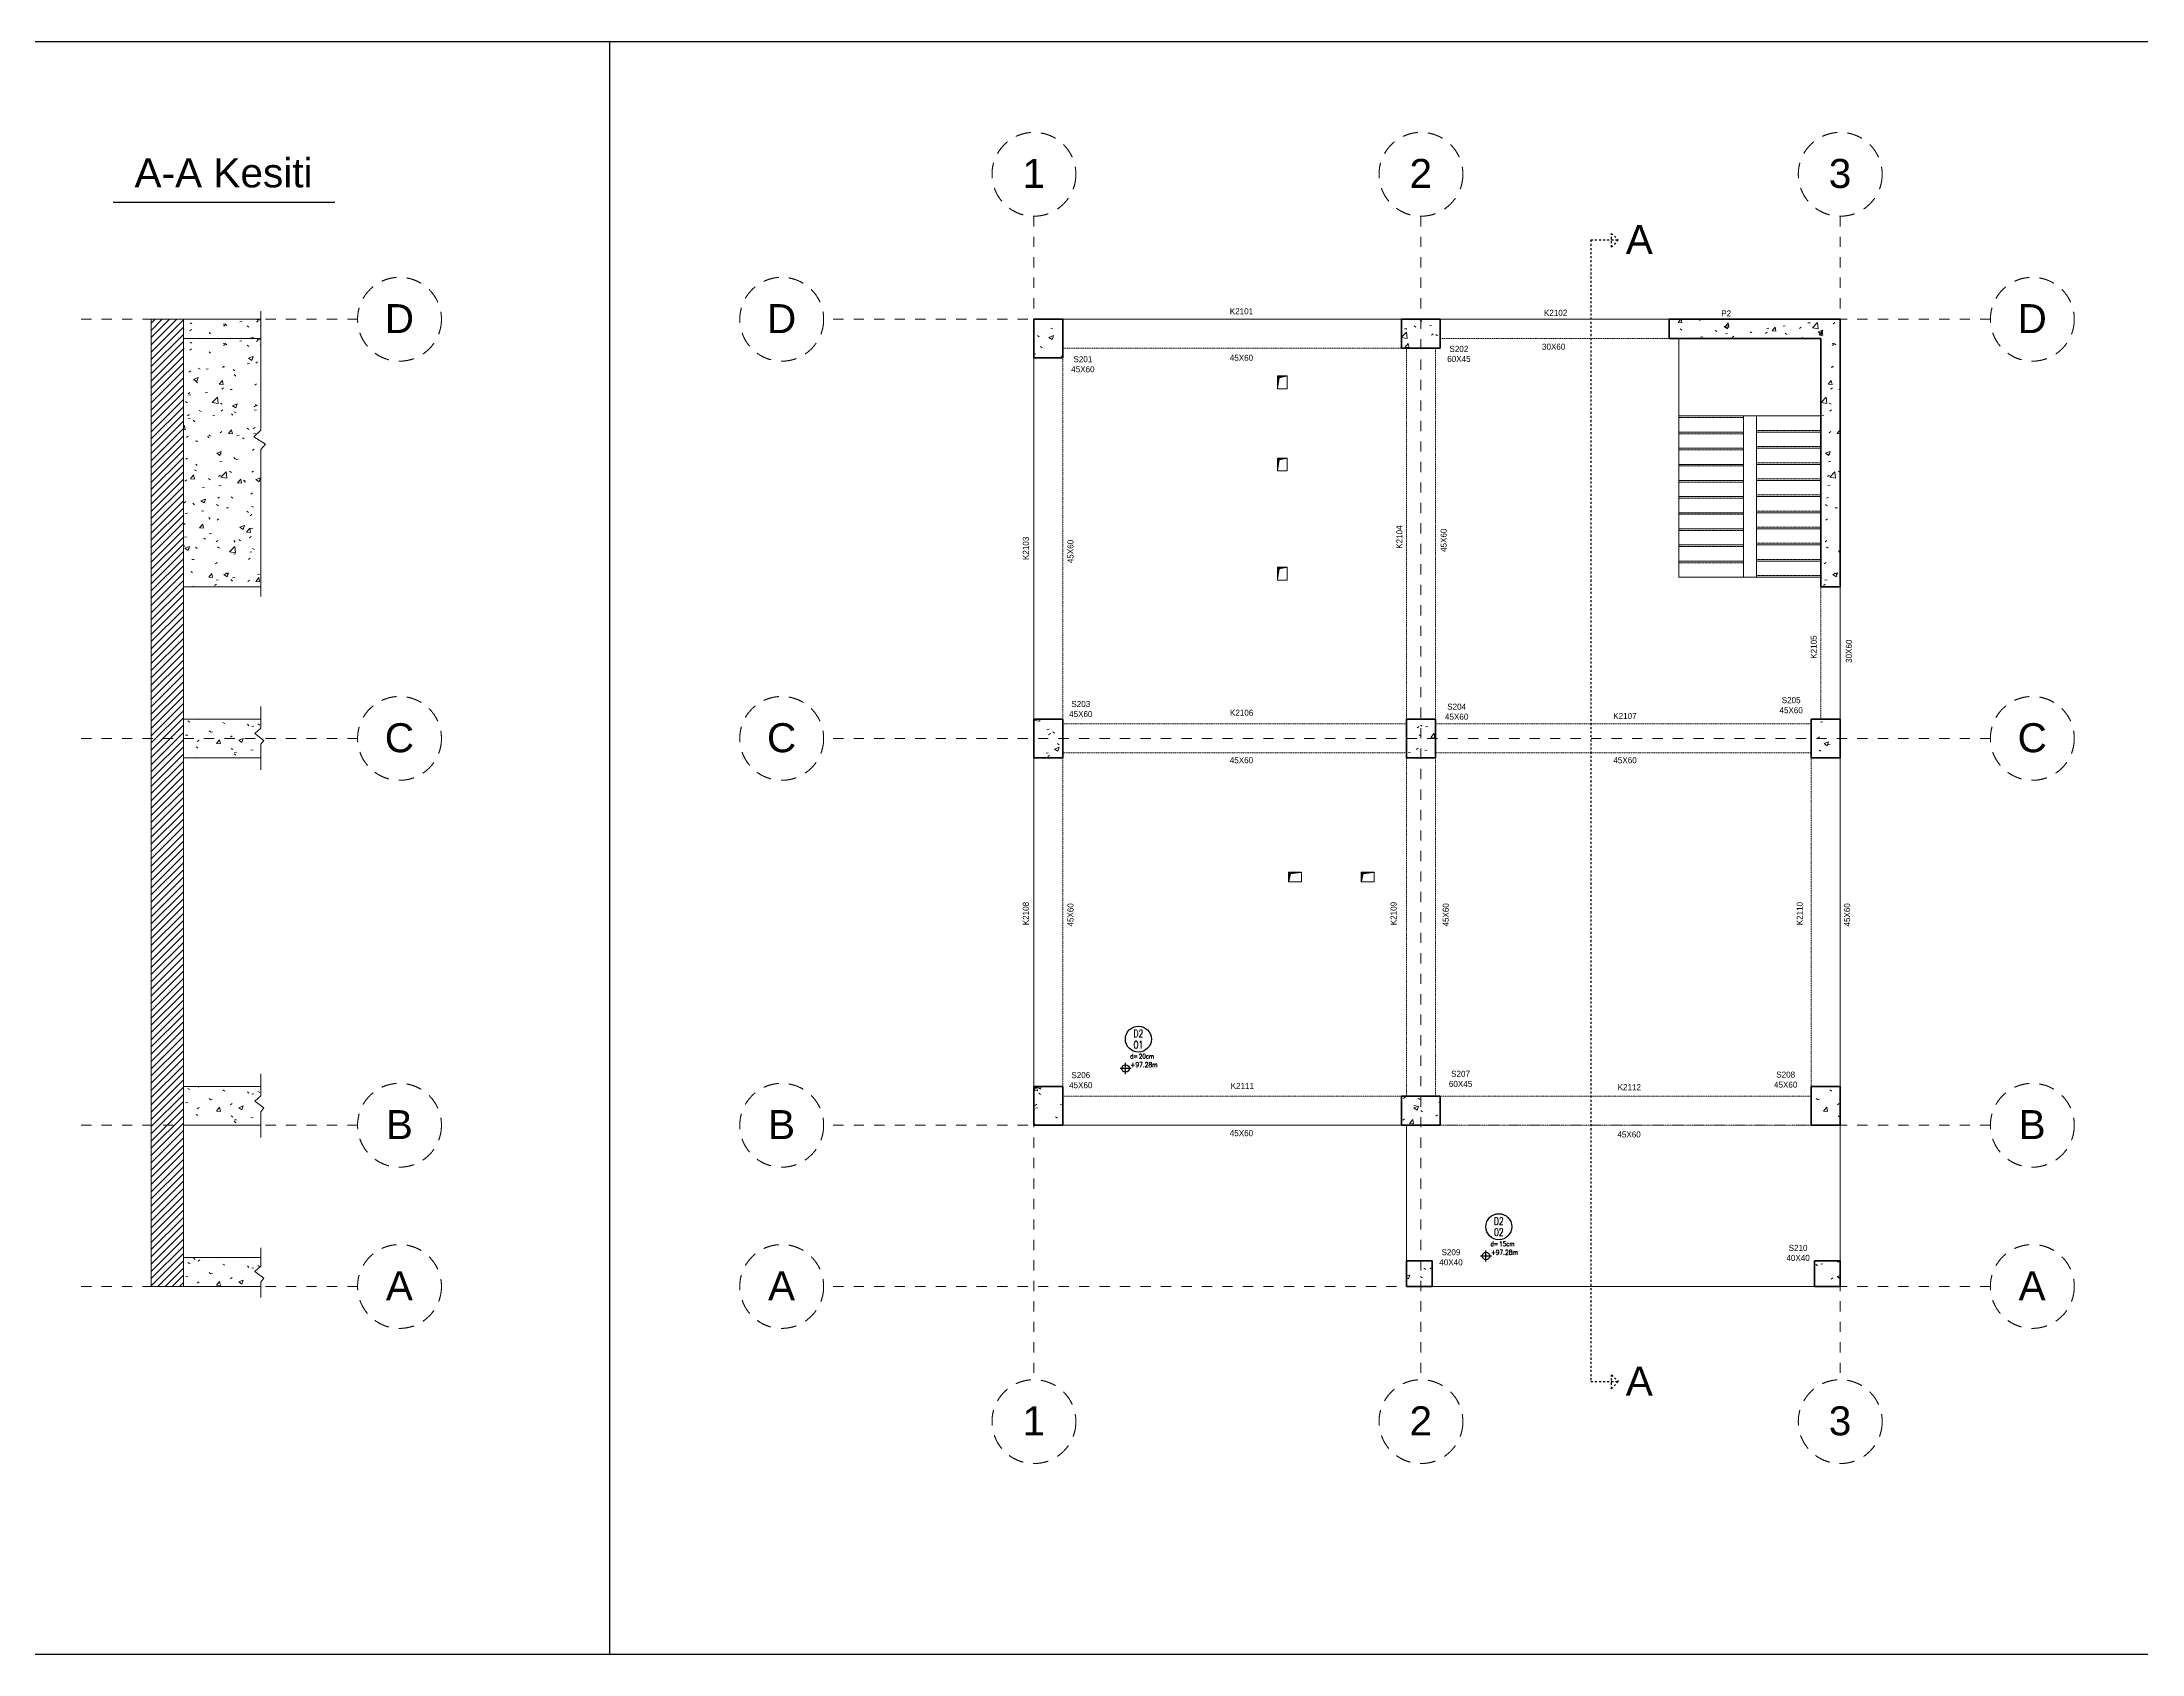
# Model space of a CAD drawing. Header units: millimetres. Extents: x -100143 to 4857, y -11822 to 13178.
# Drawn here: x -73940 to -41384, y -11822 to 13178 of the extents above; entities that cross this region are included whole.
import ezdxf
from ezdxf.enums import TextEntityAlignment as Align

# ---------------------------------------------------------------- set-up
doc = ezdxf.new("R2010")
doc.units = ezdxf.units.MM
doc.linetypes.add('Dash', pattern=[6.35, 3.175, -3.175])
doc.linetypes.add('Overhead', pattern=[3.96875, 2.38125, -1.5875])
for name, color, linetype, lineweight in [('A-FLOR', 30, 'Continuous', 9), ('A-WALL', 113, 'Continuous', 18), ('A-WALL-PATT', 111, 'Continuous', 35), ('S-BEAM-HDLN', 1, 'Dash', 9), ('S-COLS', 52, 'Continuous', 9), ('S-ER-DOSEME-NO', 3, 'Continuous', 30), ('S-ER-KOT-ISARETI-PLAN', 3, 'Continuous', 30), ('S-ER-TARAMA', 7, 'Continuous', 20), ('S-GRID', 1, 'Overhead', 9), ('S-GRID-IDEN', 1, 'Overhead', 0), ('S-STRS', 31, 'Continuous', 9)]:
    doc.layers.add(name, color=color, linetype=linetype, lineweight=lineweight)
doc.styles.add('Arial', font='arial.ttf', dxfattribs={"height": 450})
doc.styles.add('S-ER-DOSEME-KALINLIGI', font='simplxtw-erd.shx', dxfattribs={"width": 0.75})
doc.styles.add('S-ER-DOSEME-NO', font='simplxtw-erd.shx', dxfattribs={"width": 0.75})
doc.styles.add('S-ER-DOSEME-TIPI', font='simplxtw-erd.shx', dxfattribs={"width": 0.75})
doc.styles.add('S-ER-KOT-ISARETI-PLAN', font='simplxtw-erd.shx', dxfattribs={"width": 0.75})
pattern_1 = [(50, (-43382.95, 99.7), (728.737, -63.756), [76.2, -838.2]), (355, (-43382.95, 99.7), (-140.972, 764.228), [60.96, -670.56]), (100.451, (-43322.2, 94.4), (587.77, 700.467), [64.76, -712.36]), (46.184, (-43382.95, 302.9), (1084.316, -168.17), [114.3, -1257.3]), (96.636, (-43292.6, 288.9), (949.61, 989.71), [97.14, -1068.54]), (351.184, (-43383, 302.9), (949.62, 989.7), [91.44, -1005.84]), (21, (-43281.35, 252.1), (606.458, -409.06), [76.2, -838.2]), (326, (-43281.35, 252.1), (247.208, 736.753), [60.96, -670.56]), (71.451, (-43230.8, 218), (853.668, 327.685), [64.76, -712.36]), (37.5, (-43382.95, 99.7), (12.3547, 338.22), [33.528, -628.904, 33.528, -647.192, -673.1]), (37.5, (-43382.95, 99.7), (12.3547, 338.22), [-1343.152, 33.528, -639.572]), (7.5, (-43382.95, 99.7), (267.279, 400.722), [33.528, -354.584, 33.528, -613.664, -256.54]), (7.5, (-43382.95, 99.7), (267.279, 400.722), [-1035.304, 33.528, -223.012]), (327.5, (-43609.52, 99.7), (542.3633, -22.9153), [33.528, -220.472, 33.528, -758.952, -1051.56]), (327.5, (-43609.52, 99.7), (542.3633, -22.9153), [-1046.48, 33.528, -1018.032]), (317.5, (-43711.1, 99.7), (592.517, 101.707), [33.528, -296.672, 33.528, -492.76, -746.76]), (317.5, (-43711.1, 99.7), (592.517, 101.707), [-856.488, 33.528, -713.232])]

# ---------------------------------------------------------------- blocks, each defined once
blk = doc.blocks.new('Grid - M_Grid Head - Circle-11575-1_ Kat')
at = {"layer": 'S-GRID-IDEN'}
blk.add_circle((0, 0), 6.5, dxfattribs=at)
blk = doc.blocks.new('S-ER-DOSEME-NO')
at = {"layer": 'Defpoints'}
blk.add_point((0, 0), dxfattribs=at)
at = {"layer": 'S-ER-DOSEME-NO', "color": 3, "lineweight": 30}
blk.add_circle((17, -17), 7, dxfattribs=at)
at = {"layer": 'S-ER-DOSEME-NO', "color": 3, "lineweight": 30, "style": 'S-ER-DOSEME-KALINLIGI', "width": 0.75}
blk.add_text('d=', height=2.5, dxfattribs=at).set_placement((16.75, -25), align=Align.TOP_RIGHT)
at = {"layer": 'S-ER-DOSEME-NO', "width": 0.75}
for tag, style, p in [('DOSEMETIPI', 'S-ER-DOSEME-TIPI', (17, -14)), ('DOSEMENO', 'S-ER-DOSEME-NO', (17, -20))]:
    blk.add_attdef(tag, text='', height=4, dxfattribs=dict(at, style=style)).set_placement(p, align=Align.MIDDLE_CENTER)
at = {"layer": 'S-ER-DOSEME-NO', "color": 3, "lineweight": 30, "style": 'S-ER-DOSEME-KALINLIGI', "width": 0.75}
blk.add_attdef('DOSEMEKALINLIGI', text='', height=2.5, dxfattribs=at).set_placement((17.25, -25), align=Align.TOP_LEFT)
blk = doc.blocks.new('S-ER-KOT-ISARETI-PLAN')
at = {"layer": 'S-ER-KOT-ISARETI-PLAN'}
for p, q in [((2.25, 0), (-2.25, 0)), ((0, -2.25), (0, 2.25))]:
    blk.add_line(p, q, dxfattribs=at)
blk.add_circle((0, 0), 1.5, dxfattribs=at)
at = {"layer": 'S-ER-KOT-ISARETI-PLAN', "style": 'S-ER-KOT-ISARETI-PLAN', "width": 0.75}
blk.add_attdef('PLANKOT', (2, 0.5), '', height=2, dxfattribs=at)

msp = doc.modelspace()

# ---------------------------------------------------------------- hatches: boundary and pattern name
at = {"ltscale": 50}
h = msp.add_hatch(color=256, dxfattribs=at)
h.dxf.hatch_style = 1
h.paths.add_polyline_path([(-54644, 7994), (-54784, 7994), (-54784, 7806), (-54759, 7970)])
h = msp.add_hatch(color=256, dxfattribs=at)
h.dxf.hatch_style = 1
h.paths.add_polyline_path([(-54644, 6720), (-54784, 6720), (-54784, 6532), (-54759, 6696)])
h = msp.add_hatch(color=256, dxfattribs=at)
h.dxf.hatch_style = 1
h.paths.add_polyline_path([(-54644, 5029), (-54784, 5029), (-54784, 4841), (-54759, 5005)])
h = msp.add_hatch(color=256, dxfattribs=at)
h.dxf.hatch_style = 1
h.paths.add_polyline_path([(-54612, 160), (-54587, 275), (-54422, 299), (-54612, 299)])
h = msp.add_hatch(color=256, dxfattribs=at)
h.dxf.hatch_style = 1
h.paths.add_polyline_path([(-53484, 158), (-53459, 275), (-53291, 299), (-53484, 299)])
at = {"layer": 'A-FLOR', "lineweight": 9}
h = msp.add_hatch(dxfattribs=at)
h.set_pattern_fill('ANSI31', color=256, scale=25, style=0)
h.set_pattern_definition([(45, (-78382.95, 99.71), (-56.1266, 56.1266), [])])
h.paths.add_polyline_path([(-71747, -6122), (-71747, 8878), (-72247, 8878), (-72247, -6122)])
at = {"layer": 'A-WALL-PATT', "lineweight": 9}
h = msp.add_hatch(dxfattribs=at)
h.set_pattern_fill('FP_2', color=256, style=0, pattern_type=2)
h.set_pattern_definition([(50, (-68323.9, 399.7), (728.737, -63.756), [76.2, -838.2]), (355, (-68323.9, 399.7), (-140.97, 764.23), [60.96, -670.56]), (100.451, (-68263.2, 394.4), (587.77, 700.467), [64.76, -712.36]), (46.184, (-68323.9, 602.9), (1084.32, -168.17), [114.3, -1257.3]), (96.636, (-68233.5, 588.9), (949.61, 989.71), [97.14, -1068.54]), (351.184, (-68323.9, 602.9), (949.62, 989.7), [91.44, -1005.84]), (21, (-68222.3, 552.1), (606.458, -409.06), [76.2, -838.2]), (326, (-68222.3, 552.1), (247.21, 736.75), [60.96, -670.56]), (71.451, (-68171.8, 518), (853.67, 327.685), [64.76, -712.36]), (37.5, (-68323.9, 399.7), (12.355, 338.22), [33.528, -628.904, 33.528, -647.192, -673.1]), (37.5, (-68323.9, 399.7), (12.355, 338.22), [-1343.152, 33.528, -639.572]), (7.5, (-68323.9, 399.7), (267.279, 400.722), [33.528, -354.584, 33.528, -613.664, -256.54]), (7.5, (-68323.9, 399.7), (267.279, 400.722), [-1035.304, 33.528, -223.012]), (327.5, (-68550.47, 399.7), (542.363, -22.915), [33.528, -220.472, 33.528, -758.952, -1051.56]), (327.5, (-68550.47, 399.7), (542.363, -22.915), [-1046.48, 33.528, -1018.032]), (317.5, (-68652.07, 399.7), (592.517, 101.707), [33.528, -296.672, 33.528, -492.76, -746.76]), (317.5, (-68652.07, 399.7), (592.517, 101.707), [-856.49, 33.53, -713.23])])
h.paths.add_polyline_path([(-71303, 8578), (-70547, 8578), (-70547, 8878), (-71747, 8878), (-71747, 8578)])
h = msp.add_hatch(dxfattribs=at)
h.set_pattern_fill('FP_2', color=256, style=0, pattern_type=2)
h.set_pattern_definition(pattern_1)
h.paths.add_polyline_path([(-48712, 8578), (-46062, 8578), (-46062, 8878), (-48712, 8878)], flags=0)
h = msp.add_hatch(dxfattribs=at)
h.set_pattern_fill('FP_2', color=256, style=0, pattern_type=2)
h.set_pattern_definition([(50, (-68323.9, 99.7), (728.737, -63.756), [76.2, -838.2]), (355, (-68323.9, 99.7), (-140.97, 764.23), [60.96, -670.56]), (100.451, (-68263.2, 94.4), (587.77, 700.467), [64.76, -712.36]), (46.184, (-68323.9, 302.9), (1084.32, -168.17), [114.3, -1257.3]), (96.636, (-68233.5, 288.9), (949.61, 989.71), [97.14, -1068.54]), (351.184, (-68323.9, 302.9), (949.62, 989.7), [91.44, -1005.84]), (21, (-68222.3, 252.1), (606.458, -409.06), [76.2, -838.2]), (326, (-68222.3, 252.1), (247.21, 736.75), [60.96, -670.56]), (71.451, (-68171.8, 218), (853.67, 327.685), [64.76, -712.36]), (37.5, (-68323.9, 99.7), (12.355, 338.22), [33.528, -628.904, 33.528, -647.192, -673.1]), (37.5, (-68323.9, 99.7), (12.355, 338.22), [-1343.152, 33.528, -639.572]), (7.5, (-68323.9, 99.7), (267.279, 400.722), [33.528, -354.584, 33.528, -613.664, -256.54]), (7.5, (-68323.9, 99.7), (267.279, 400.722), [-1035.304, 33.528, -223.012]), (327.5, (-68550.47, 99.7), (542.363, -22.915), [33.528, -220.472, 33.528, -758.952, -1051.56]), (327.5, (-68550.47, 99.7), (542.363, -22.915), [-1046.48, 33.528, -1018.032]), (317.5, (-68652.07, 99.7), (592.517, 101.707), [33.528, -296.672, 33.528, -492.76, -746.76]), (317.5, (-68652.07, 99.7), (592.517, 101.707), [-856.49, 33.53, -713.23])])
h.paths.add_polyline_path([(-71303, 4728), (-70547, 4728), (-70547, 8578), (-71747, 8578), (-71747, 4728)])
h = msp.add_hatch(dxfattribs=at)
h.set_pattern_fill('FP_2', color=256, style=0, pattern_type=2)
h.set_pattern_definition(pattern_1)
h.paths.add_polyline_path([(-46362, 4728), (-46062, 4728), (-46062, 8578), (-46362, 8578), (-46362, 6982)], flags=0)
at = {"layer": 'S-COLS'}
h = msp.add_hatch(dxfattribs=at)
h.set_pattern_fill('FP_2', color=256, style=0, pattern_type=2)
h.set_pattern_definition(pattern_1)
h.paths.add_polyline_path([(-58112, 8278), (-58112, 8878), (-58562, 8878), (-58562, 8278)], flags=0)
h = msp.add_hatch(dxfattribs=at)
h.set_pattern_fill('FP_2', color=256, style=0, pattern_type=2)
h.set_pattern_definition(pattern_1)
h.paths.add_polyline_path([(-52262, 8428), (-52262, 8878), (-52862, 8878), (-52862, 8428)], flags=0)
h = msp.add_hatch(dxfattribs=at)
h.set_pattern_fill('FP_2', color=256, style=0, pattern_type=2)
h.set_pattern_definition([(50, (-68295.95, 5799.7), (728.74, -63.756), [76.2, -838.2]), (355, (-68295.95, 5799.7), (-140.97, 764.23), [60.96, -670.56]), (100.451, (-68235.2, 5794.4), (587.77, 700.47), [64.76, -712.36]), (46.184, (-68295.95, 6002.9), (1084.32, -168.17), [114.3, -1257.3]), (96.636, (-68205.6, 5988.9), (949.6, 989.7), [97.14, -1068.54]), (351.184, (-68296, 6002.9), (949.62, 989.7), [91.44, -1005.84]), (21, (-68194.35, 5952.1), (606.46, -409.06), [76.2, -838.2]), (326, (-68194.35, 5952.1), (247.21, 736.75), [60.96, -670.56]), (71.451, (-68143.8, 5918), (853.67, 327.69), [64.76, -712.36]), (37.5, (-68295.95, 5799.7), (12.355, 338.22), [33.528, -628.904, 33.528, -647.192, -673.1]), (37.5, (-68295.95, 5799.7), (12.355, 338.22), [-1343.15, 33.53, -639.57]), (7.5, (-68295.95, 5799.7), (267.28, 400.722), [33.528, -354.584, 33.528, -613.664, -256.54]), (7.5, (-68295.95, 5799.7), (267.28, 400.722), [-1035.304, 33.53, -223.01]), (327.5, (-68522.52, 5799.7), (542.363, -22.915), [33.528, -220.472, 33.528, -758.952, -1051.56]), (327.5, (-68522.52, 5799.7), (542.363, -22.915), [-1046.48, 33.53, -1018.03]), (317.5, (-68624.1, 5799.7), (592.517, 101.707), [33.53, -296.67, 33.53, -492.76, -746.76]), (317.5, (-68624.1, 5799.7), (592.517, 101.707), [-856.49, 33.53, -713.23])])
h.paths.add_polyline_path([(-70547, 2078), (-70547, 2678), (-71747, 2678), (-71747, 2078)])
h = msp.add_hatch(dxfattribs=at)
h.set_pattern_fill('FP_2', color=256, style=0, pattern_type=2)
h.set_pattern_definition(pattern_1)
h.paths.add_polyline_path([(-58112, 2078), (-58112, 2678), (-58562, 2678), (-58562, 2078)], flags=0)
h = msp.add_hatch(dxfattribs=at)
h.set_pattern_fill('FP_2', color=256, style=0, pattern_type=2)
h.set_pattern_definition(pattern_1)
h.paths.add_polyline_path([(-52337, 2078), (-52337, 2678), (-52787, 2678), (-52787, 2078)], flags=0)
h = msp.add_hatch(dxfattribs=at)
h.set_pattern_fill('FP_2', color=256, style=0, pattern_type=2)
h.set_pattern_definition(pattern_1)
h.paths.add_polyline_path([(-46062, 2078), (-46062, 2678), (-46512, 2678), (-46512, 2078)], flags=0)
h = msp.add_hatch(dxfattribs=at)
h.set_pattern_fill('FP_2', color=256, style=0, pattern_type=2)
h.set_pattern_definition([(50, (-68295.95, 99.7), (728.74, -63.756), [76.2, -838.2]), (355, (-68295.95, 99.7), (-140.97, 764.23), [60.96, -670.56]), (100.451, (-68235.2, 94.4), (587.77, 700.47), [64.76, -712.36]), (46.184, (-68295.95, 302.9), (1084.32, -168.17), [114.3, -1257.3]), (96.636, (-68205.6, 288.9), (949.6, 989.7), [97.14, -1068.54]), (351.184, (-68296, 302.9), (949.62, 989.7), [91.44, -1005.84]), (21, (-68194.35, 252.1), (606.46, -409.06), [76.2, -838.2]), (326, (-68194.35, 252.1), (247.21, 736.75), [60.96, -670.56]), (71.451, (-68143.8, 218), (853.67, 327.69), [64.76, -712.36]), (37.5, (-68295.95, 99.7), (12.355, 338.22), [33.528, -628.904, 33.528, -647.192, -673.1]), (37.5, (-68295.95, 99.7), (12.355, 338.22), [-1343.15, 33.53, -639.57]), (7.5, (-68295.95, 99.7), (267.28, 400.722), [33.528, -354.584, 33.528, -613.664, -256.54]), (7.5, (-68295.95, 99.7), (267.28, 400.722), [-1035.304, 33.53, -223.01]), (327.5, (-68522.52, 99.7), (542.363, -22.915), [33.528, -220.472, 33.528, -758.952, -1051.56]), (327.5, (-68522.52, 99.7), (542.363, -22.915), [-1046.48, 33.53, -1018.03]), (317.5, (-68624.1, 99.7), (592.517, 101.707), [33.53, -296.67, 33.53, -492.76, -746.76]), (317.5, (-68624.1, 99.7), (592.517, 101.707), [-856.49, 33.53, -713.23])])
h.paths.add_polyline_path([(-70547, -3622), (-70547, -3022), (-71747, -3022), (-71747, -3622)])
h = msp.add_hatch(dxfattribs=at)
h.set_pattern_fill('FP_2', color=256, style=0, pattern_type=2)
h.set_pattern_definition(pattern_1)
h.paths.add_polyline_path([(-58112, -3622), (-58112, -3022), (-58562, -3022), (-58562, -3622)], flags=0)
h = msp.add_hatch(dxfattribs=at)
h.set_pattern_fill('FP_2', color=256, style=0, pattern_type=2)
h.set_pattern_definition(pattern_1)
h.paths.add_polyline_path([(-52262, -3622), (-52262, -3172), (-52862, -3172), (-52862, -3622)], flags=0)
h = msp.add_hatch(dxfattribs=at)
h.set_pattern_fill('FP_2', color=256, style=0, pattern_type=2)
h.set_pattern_definition(pattern_1)
h.paths.add_polyline_path([(-46062, -3622), (-46062, -3022), (-46512, -3022), (-46512, -3622)], flags=0)
h = msp.add_hatch(dxfattribs=at)
h.set_pattern_fill('FP_2', color=256, style=0, pattern_type=2)
h.set_pattern_definition([(50, (-68295.95, -2600.3), (728.74, -63.756), [76.2, -838.2]), (355, (-68295.95, -2600.3), (-140.97, 764.23), [60.96, -670.56]), (100.451, (-68235.2, -2605.6), (587.77, 700.47), [64.76, -712.36]), (46.184, (-68295.95, -2397.1), (1084.32, -168.17), [114.3, -1257.3]), (96.636, (-68205.6, -2411.1), (949.6, 989.7), [97.14, -1068.54]), (351.184, (-68296, -2397.1), (949.62, 989.7), [91.44, -1005.84]), (21, (-68194.35, -2447.9), (606.46, -409.06), [76.2, -838.2]), (326, (-68194.35, -2447.9), (247.21, 736.75), [60.96, -670.56]), (71.451, (-68143.8, -2482), (853.67, 327.69), [64.76, -712.36]), (37.5, (-68295.95, -2600.3), (12.355, 338.22), [33.528, -628.904, 33.528, -647.192, -673.1]), (37.5, (-68295.95, -2600.3), (12.355, 338.22), [-1343.15, 33.53, -639.57]), (7.5, (-68295.95, -2600.3), (267.28, 400.722), [33.528, -354.584, 33.528, -613.664, -256.54]), (7.5, (-68295.95, -2600.3), (267.28, 400.722), [-1035.304, 33.53, -223.01]), (327.5, (-68522.52, -2600.3), (542.363, -22.915), [33.528, -220.472, 33.528, -758.952, -1051.56]), (327.5, (-68522.52, -2600.3), (542.363, -22.915), [-1046.48, 33.53, -1018.03]), (317.5, (-68624.1, -2600.3), (592.517, 101.707), [33.53, -296.67, 33.53, -492.76, -746.76]), (317.5, (-68624.1, -2600.3), (592.517, 101.707), [-856.49, 33.53, -713.23])])
h.paths.add_polyline_path([(-70547, -6122), (-70547, -5672), (-71747, -5672), (-71747, -6122)])
h = msp.add_hatch(dxfattribs=at)
h.set_pattern_fill('FP_2', color=256, style=0, pattern_type=2)
h.set_pattern_definition(pattern_1)
h.paths.add_polyline_path([(-52337, -6122), (-52337, -5672), (-52787, -5672), (-52787, -6122)], flags=0)
h = msp.add_hatch(dxfattribs=at)
h.set_pattern_fill('FP_2', color=256, style=0, pattern_type=2)
h.set_pattern_definition(pattern_1)
h.paths.add_polyline_path([(-46062, -6122), (-46062, -5672), (-46512, -5672), (-46512, -6122)], flags=0)

# ---------------------------------------------------------------- linework, layer by layer
at = {"ltscale": 50}
for p, q in [((-65143, 13178), (-100143, 13178)), ((-30143, 13178), (-65143, 13178)), ((-65143, 13178), (-65143, -11822)), ((-100143, -11822), (-65143, -11822)), ((-65143, -11822), (-30143, -11822))]:
    msp.add_line(p, q, dxfattribs=at)
msp.add_line((-72834, 10694), (-69398, 10694))
at = {"linetype": 'Dash', "ltscale": 10}
for p, q in [((-49929, 10110), (-49929, -7594)), ((-49929, 10110), (-49504, 10110)), ((-49609, 9995), (-49609, 10210)), ((-49609, 10210), (-49504, 10110)), ((-49504, 10110), (-49609, 9995)), ((-49929, -7594), (-49504, -7594)), ((-49609, -7709), (-49609, -7494)), ((-49609, -7494), (-49504, -7594)), ((-49504, -7594), (-49609, -7709))]:
    msp.add_line(p, q, dxfattribs=at)
at = {"layer": 'A-FLOR'}
for p, q in [((-72247, 8878), (-71747, 8878)), ((-72247, -6122), (-72247, 8878)), ((-71747, 8878), (-71747, -3622)), ((-52862, 8878), (-58112, 8878)), ((-48712, 8878), (-52262, 8878)), ((-48562, 4878), (-48562, 8578)), ((-58562, 8278), (-58562, 2678)), ((-54787, 7798), (-54787, 7998)), ((-54787, 7998), (-54637, 7998)), ((-54637, 7998), (-54637, 7798)), ((-54637, 7798), (-54787, 7798)), ((-54787, 6525), (-54787, 6725)), ((-54787, 6725), (-54637, 6725)), ((-54637, 6525), (-54787, 6525)), ((-54637, 6725), (-54637, 6525)), ((-54787, 4833), (-54787, 5033)), ((-54787, 5033), (-54637, 5033)), ((-54637, 5033), (-54637, 4833)), ((-54637, 4833), (-54787, 4833)), ((-46362, 4878), (-48562, 4878)), ((-46062, 2678), (-46062, 4728)), ((-58562, 2078), (-58562, -3022)), ((-54615, 153), (-54615, 303)), ((-54615, 303), (-54415, 303)), ((-54415, 153), (-54615, 153)), ((-54415, 303), (-54415, 153)), ((-53487, 153), (-53487, 303)), ((-53487, 303), (-53287, 303)), ((-53287, 153), (-53487, 153)), ((-53287, 303), (-53287, 153)), ((-71747, -3622), (-71747, -6122)), ((-58112, -3622), (-52862, -3622)), ((-52787, -3622), (-52787, -5722)), ((-46062, -5722), (-46062, -3622)), ((-71747, -6122), (-72247, -6122)), ((-52387, -6122), (-46462, -6122))]:
    msp.add_line(p, q, dxfattribs=at)
at = {"layer": 'A-FLOR', "linetype": 'Continuous'}
msp.add_line((-46062, -3022), (-46062, 2078), dxfattribs=at)
at = {"layer": 'A-WALL'}
for p, q in [((-70547, 8878), (-71747, 8878)), ((-70547, 9005), (-70547, 7158)), ((-71747, 8578), (-70547, 8578)), ((-70547, 7158), (-70658, 7055)), ((-70658, 7055), (-70474, 6941)), ((-70474, 6941), (-70547, 6856)), ((-70547, 6856), (-70547, 4576)), ((-71747, 4728), (-70547, 4728))]:
    msp.add_line(p, q, dxfattribs=at)
at = {"layer": 'A-WALL', "lineweight": 35}
for p, q in [((-46062, 8878), (-48712, 8878)), ((-48712, 8878), (-48712, 8578)), ((-46062, 4728), (-46062, 8878)), ((-48712, 8578), (-46362, 8578)), ((-46362, 8578), (-46362, 4728)), ((-46362, 4728), (-46062, 4728))]:
    msp.add_line(p, q, dxfattribs=at)
at = {"layer": 'S-BEAM-HDLN'}
for p, q in [((-48712, 8578), (-52262, 8578)), ((-52862, 8428), (-58112, 8428)), ((-58112, 8278), (-58112, 2678)), ((-52787, 2678), (-52787, 8428)), ((-52337, 8428), (-52337, 2678)), ((-46362, 2678), (-46362, 4728)), ((-58112, 2603), (-52787, 2603)), ((-52337, 2603), (-46512, 2603)), ((-52787, 2153), (-58112, 2153)), ((-58112, 2078), (-58112, -3022)), ((-52787, -3172), (-52787, 2078)), ((-46512, 2153), (-52337, 2153)), ((-52337, 2078), (-52337, -3172)), ((-46512, -3022), (-46512, 2078)), ((-58112, -3172), (-52862, -3172)), ((-52262, -3172), (-46512, -3172)), ((-46512, -3622), (-52262, -3622))]:
    msp.add_line(p, q, dxfattribs=at)
at = {"layer": 'S-COLS', "lineweight": 35}
for p, q in [((-58562, 8878), (-58562, 8278)), ((-58112, 8878), (-58562, 8878)), ((-58112, 8278), (-58112, 8878)), ((-52262, 8878), (-52862, 8878)), ((-52862, 8878), (-52862, 8428)), ((-52262, 8428), (-52262, 8878)), ((-58562, 8278), (-58112, 8278)), ((-52862, 8428), (-52262, 8428)), ((-58562, 2678), (-58562, 2078)), ((-58112, 2678), (-58562, 2678)), ((-58112, 2078), (-58112, 2678)), ((-52787, 2678), (-52787, 2078)), ((-52337, 2678), (-52787, 2678)), ((-52337, 2078), (-52337, 2678)), ((-46512, 2678), (-46512, 2078)), ((-46062, 2678), (-46512, 2678)), ((-46062, 2078), (-46062, 2678)), ((-58562, 2078), (-58112, 2078)), ((-52787, 2078), (-52337, 2078)), ((-46512, 2078), (-46062, 2078)), ((-58562, -3022), (-58562, -3622)), ((-58112, -3022), (-58562, -3022)), ((-58112, -3622), (-58112, -3022)), ((-52262, -3172), (-52862, -3172)), ((-52862, -3172), (-52862, -3622)), ((-52262, -3622), (-52262, -3172)), ((-46512, -3022), (-46512, -3622)), ((-46062, -3022), (-46512, -3022)), ((-46062, -3622), (-46062, -3022)), ((-58562, -3622), (-58112, -3622)), ((-52862, -3622), (-52262, -3622)), ((-46512, -3622), (-46062, -3622)), ((-52387, -5722), (-52787, -5722)), ((-52787, -5722), (-52787, -6122)), ((-52387, -6122), (-52387, -5722)), ((-46462, -5722), (-46462, -6122)), ((-46062, -5722), (-46462, -5722)), ((-46062, -6122), (-46062, -5722)), ((-52787, -6122), (-52387, -6122)), ((-46462, -6122), (-46062, -6122))]:
    msp.add_line(p, q, dxfattribs=at)
at = {"layer": 'S-COLS'}
for p, q in [((-70547, 2678), (-71747, 2678)), ((-70547, 2875), (-70547, 2534)), ((-70547, 2534), (-70639, 2452)), ((-70639, 2452), (-70499, 2347)), ((-70499, 2347), (-70547, 2287)), ((-70547, 2287), (-70547, 1889)), ((-71747, 2078), (-70547, 2078)), ((-70547, -2825), (-70547, -3166)), ((-70547, -3022), (-71747, -3022)), ((-70547, -3166), (-70639, -3248)), ((-70639, -3248), (-70499, -3353)), ((-70499, -3353), (-70547, -3413)), ((-70547, -3413), (-70547, -3811)), ((-71747, -3622), (-70547, -3622)), ((-70547, -5525), (-70547, -5807)), ((-70547, -5672), (-71747, -5672)), ((-70547, -5807), (-70639, -5889)), ((-71747, -6122), (-70547, -6122)), ((-70639, -5889), (-70499, -5994)), ((-70499, -5994), (-70547, -6054)), ((-70547, -6054), (-70547, -6292))]:
    msp.add_line(p, q, dxfattribs=at)
at = {"layer": 'S-ER-TARAMA'}
for points in [[(-54759, 7970), (-54784, 7806), (-54784, 7994), (-54644, 7994)], [(-54759, 6696), (-54784, 6532), (-54784, 6720), (-54644, 6720)], [(-54759, 5005), (-54784, 4841), (-54784, 5029), (-54644, 5029)], [(-54587, 275), (-54612, 160), (-54612, 299), (-54422, 299)], [(-53459, 275), (-53484, 158), (-53484, 299), (-53291, 299)]]:
    msp.add_lwpolyline(points, close=True, dxfattribs=at)
at = {"layer": 'S-GRID', "linetype": 'Dash', "ltscale": 50}
for p, q in [((-58562, 10476), (-58562, -7568)), ((-52562, 10476), (-52562, -7568)), ((-46062, 10476), (-46062, -7568)), ((-69047, 8878), (-73352, 8878)), ((-43734, 8878), (-61822, 8878)), ((-69047, 2378), (-73352, 2378)), ((-43734, 2378), (-61822, 2378)), ((-69047, -3622), (-73352, -3622)), ((-43734, -3622), (-61822, -3622)), ((-69047, -6122), (-73352, -6122)), ((-43734, -6122), (-61822, -6122))]:
    msp.add_line(p, q, dxfattribs=at)
at = {"layer": 'S-STRS'}
for p, q in [((-47562, 7378), (-48562, 7378)), ((-47562, 7378), (-47362, 7378)), ((-47562, 7378), (-47562, 7128)), ((-47362, 7378), (-46362, 7378)), ((-47362, 7128), (-47362, 7378)), ((-47562, 7128), (-48562, 7128)), ((-47562, 6878), (-48562, 6878)), ((-47562, 7128), (-47562, 6878)), ((-47562, 6878), (-47562, 6628)), ((-47362, 6878), (-47362, 7128)), ((-47362, 7128), (-46362, 7128)), ((-47362, 6628), (-47362, 6878)), ((-47362, 6878), (-46362, 6878)), ((-47562, 6628), (-48562, 6628)), ((-47562, 6628), (-47562, 6378)), ((-47362, 6378), (-47362, 6628)), ((-47362, 6628), (-46362, 6628)), ((-47562, 6378), (-48562, 6378)), ((-47562, 6378), (-47562, 6128)), ((-47362, 6128), (-47362, 6378)), ((-47362, 6378), (-46362, 6378)), ((-47562, 6128), (-48562, 6128)), ((-47562, 5878), (-48562, 5878)), ((-47562, 6128), (-47562, 5878)), ((-47562, 5878), (-47562, 5628)), ((-47362, 5878), (-47362, 6128)), ((-47362, 6128), (-46362, 6128)), ((-47362, 5628), (-47362, 5878)), ((-47362, 5878), (-46362, 5878)), ((-47562, 5628), (-48562, 5628)), ((-47562, 5628), (-47562, 5378)), ((-47362, 5378), (-47362, 5628)), ((-47362, 5628), (-46362, 5628)), ((-47562, 5378), (-48562, 5378)), ((-47562, 5378), (-47562, 5128)), ((-47362, 5128), (-47362, 5378)), ((-47362, 5378), (-46362, 5378)), ((-48562, 5128), (-48562, 4878)), ((-47562, 5128), (-48562, 5128)), ((-47562, 5128), (-47562, 4878)), ((-47362, 4878), (-47362, 5128)), ((-47362, 5128), (-46362, 5128)), ((-47562, 4878), (-48562, 4878))]:
    msp.add_line(p, q, dxfattribs=at)
at = {"layer": 'S-STRS', "linetype": 'Overhead'}
for p, q in [((-47562, 7353), (-48562, 7353)), ((-47562, 7103), (-48562, 7103)), ((-47562, 6853), (-48562, 6853)), ((-47362, 7153), (-46362, 7153)), ((-47362, 6903), (-46362, 6903)), ((-47562, 6603), (-48562, 6603)), ((-47362, 6653), (-46362, 6653)), ((-47562, 6353), (-48562, 6353)), ((-47362, 6403), (-46362, 6403)), ((-47562, 6103), (-48562, 6103)), ((-47362, 6153), (-46362, 6153)), ((-47362, 5903), (-46362, 5903)), ((-47562, 5853), (-48562, 5853)), ((-47562, 5603), (-48562, 5603)), ((-47362, 5653), (-46362, 5653)), ((-47562, 5353), (-48562, 5353)), ((-47362, 5403), (-46362, 5403)), ((-47562, 5103), (-48562, 5103)), ((-47362, 5153), (-46362, 5153)), ((-47362, 4903), (-46362, 4903))]:
    msp.add_line(p, q, dxfattribs=at)

# ---------------------------------------------------------------- block references
at = {"layer": 'S-ER-DOSEME-NO', "xscale": 28.78159642956647, "yscale": 28.78159642956647, "zscale": 28.78159642956647}
for p, values in [((-57432, -1797), {'DOSEMENO': '01', 'DOSEMETIPI': 'D2', 'DOSEMEKALINLIGI': '20cm'}), ((-51845, -4706), {'DOSEMENO': '02', 'DOSEMETIPI': 'D2', 'DOSEMEKALINLIGI': '15cm'})]:
    msp.add_blockref('S-ER-DOSEME-NO', p, dxfattribs=at).add_auto_attribs(values)
at = {"layer": 'S-ER-KOT-ISARETI-PLAN', "xscale": 38.37546190608862, "yscale": 38.37546190608862, "zscale": 38.37546190608862}
for p in [(-57141, -2741), (-51554, -5650)]:
    msp.add_blockref('S-ER-KOT-ISARETI-PLAN', p, dxfattribs=at).add_auto_attribs({'PLANKOT': '+97.28m'})
at = {"layer": 'S-GRID-IDEN', "linetype": 'Overhead', "xscale": 99.99999999999993, "yscale": 99.99999999999993, "zscale": 99.99999999999993}
for p, rotation in [((-58562, 11126), 180), ((-52562, 11126), 180), ((-46062, 11126), 180), ((-68397, 8878), 89.99999999999982), ((-62472, 8878), 89.99999999999982), ((-43084, 8878), 89.99999999999982), ((-68397, 2378), 89.99999999999982), ((-62472, 2378), 89.99999999999982), ((-43084, 2378), 89.99999999999982), ((-68397, -3622), 89.99999999999982), ((-62472, -3622), 89.99999999999982), ((-43084, -3622), 89.99999999999982), ((-68397, -6122), 89.99999999999982), ((-62472, -6122), 89.99999999999982), ((-43084, -6122), 89.99999999999982), ((-58562, -8218), 180), ((-52562, -8218), 180), ((-46062, -8218), 180)]:
    msp.add_blockref('Grid - M_Grid Head - Circle-11575-1_ Kat', p, dxfattribs=dict(at, rotation=rotation))

# ---------------------------------------------------------------- texts
at = {"char_height": 450, "attachment_point": 1, "style": 'Arial'}
for s, insert, width in [('A-A Kesiti', (-72505, 11373), 2768.79), ('A', (-49387, 10340), 424.89), ('A', (-49387, -7364), 424.89)]:
    msp.add_mtext(s, dxfattribs=dict(at, insert=insert, width=width))
at = {"ltscale": 50, "char_height": 93.6, "attachment_point": 5}
for s, insert in [('K2101', (-55345, 9002)), ('K2102', (-50474, 8977)), ('P2', (-47831, 8968)), ('S202^J60X45', (-51974, 8340)), ('30X60', (-50505, 8452)), ('S201^J45X60', (-57803, 8180)), ('45X60', (-55345, 8280)), ('S203^J45X60', (-57836, 2833)), ('S205^J45X60', (-46823, 2892)), ('K2106', (-55342, 2775)), ('S204^J45X60', (-52009, 2791)), ('K2107', (-49400, 2725)), ('45X60', (-55345, 2039)), ('45X60', (-49398, 2039)), ('S206^J45X60', (-57836, -2923)), ('S207^J60X45', (-51948, -2903)), ('S208^J45X60', (-46908, -2915)), ('K2111', (-55331, -3012)), ('K2112', (-49332, -3031)), ('45X60', (-55345, -3745)), ('45X60', (-49336, -3765)), ('S210^J40X40', (-46716, -5602)), ('S209^J40X40', (-52097, -5669))]:
    msp.add_mtext_dynamic_manual_height_columns(s, width=351936, gutter_width=468, heights=[0], dxfattribs=dict(at, insert=insert))
at = {"ltscale": 50, "char_height": 93.6, "attachment_point": 5, "rotation": 90}
for s, insert in [('K2104', (-52896, 5499)), ('45X60', (-52210, 5450)), ('K2103', (-58687, 5325)), ('45X60', (-57995, 5277)), ('K2105', (-46472, 3794)), ('30X60', (-45928, 3729)), ('K2108', (-58687, -339)), ('45X60', (-57995, -359)), ('K2109', (-52986, -339)), ('45X60', (-52177, -359)), ('K2110', (-46691, -339)), ('45X60', (-45955, -359))]:
    msp.add_mtext_dynamic_manual_height_columns(s, width=351936, gutter_width=468, heights=[0], dxfattribs=dict(at, insert=insert))
at = {"layer": 'S-GRID-IDEN', "char_height": 450, "attachment_point": 1, "style": 'Arial'}
for s, insert, width in [('\\fArial|b0|i0|c162|p34|;1', (-58740, 11364), 424.89), ('\\fArial|b0|i0|c162|p34|;2', (-52740, 11364), 424.89), ('\\fArial|b0|i0|c162|p34|;3', (-46240, 11364), 424.89), ('\\fArial|b0|i0|c162|p34|;D', (-68626, 9113), 553.16), ('\\fArial|b0|i0|c162|p34|;D', (-62701, 9113), 553.16), ('\\fArial|b0|i0|c162|p34|;D', (-43313, 9113), 553.16), ('\\fArial|b0|i0|c162|p34|;C', (-68626, 2613), 553.16), ('\\fArial|b0|i0|c162|p34|;C', (-62701, 2613), 553.16), ('\\fArial|b0|i0|c162|p34|;C', (-43313, 2613), 553.16), ('\\fArial|b0|i0|c162|p34|;B', (-68609, -3387), 513.08), ('\\fArial|b0|i0|c162|p34|;B', (-62684, -3387), 513.08), ('\\fArial|b0|i0|c162|p34|;B', (-43297, -3387), 513.08), ('\\fArial|b0|i0|c162|p34|;A', (-68609, -5887), 513.08), ('\\fArial|b0|i0|c162|p34|;A', (-62684, -5887), 513.08), ('\\fArial|b0|i0|c162|p34|;A', (-43297, -5887), 513.08), ('\\fArial|b0|i0|c162|p34|;1', (-58740, -7981), 424.89), ('\\fArial|b0|i0|c162|p34|;2', (-52740, -7981), 424.89), ('\\fArial|b0|i0|c162|p34|;3', (-46240, -7981), 424.89)]:
    msp.add_mtext(s, dxfattribs=dict(at, insert=insert, width=width))

doc.saveas('drawing.dxf')
